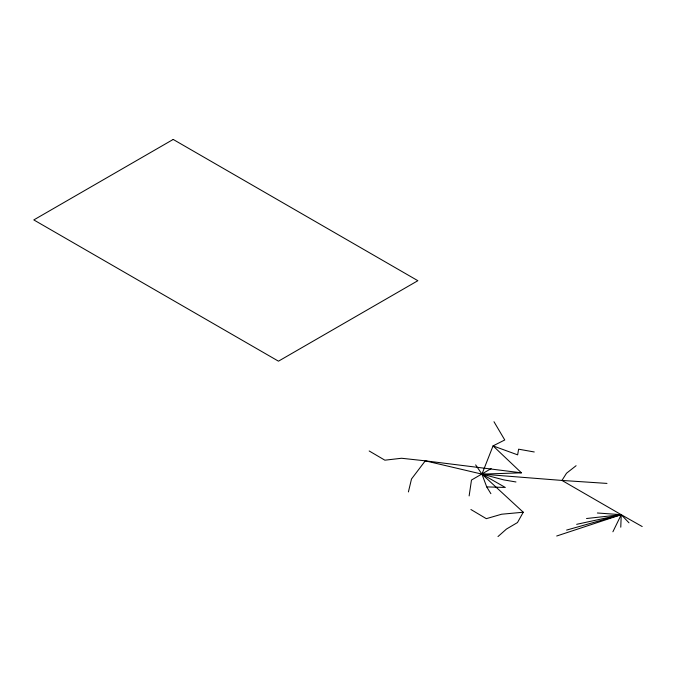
<?xml version="1.0" encoding="UTF-8"?>
<svg xmlns="http://www.w3.org/2000/svg" width="676" height="676" viewBox="0 0 676 676"><rect width="100%" height="100%" fill="white"/><g stroke="black" fill="none" stroke-linecap="round" stroke-linejoin="round"><path stroke-width="1.01" d="M620.771 527.195L621.236 514.689L561.959 480.433L481.946 474.13L425.288 460.838L401.561 458.26L384.872 460.187L369.18 450.977M469.136 495.922L471.485 480.045L491.156 468.595M408.405 491.934L411.507 478.971L425.288 460.838L521.441 472.82L493.049 445.89L504.761 439.975L493.987 421.74M490.894 493.691L486.712 486.906L481.946 474.13L493.049 445.89L517.647 454.855L518.602 449.185L534.251 451.974M612.895 531.784L621.236 514.689L642.2 526.553M475.642 464.885L481.946 474.13L523.258 512.231L517.486 522.548L506.476 529.046L497.992 536.558M576.104 465.705L566.522 473.225L561.959 480.433L606.98 483.416M556.694 536.009L621.236 514.689L628.984 522.818M566.606 530.085L621.236 514.689L597.381 512.991M576.653 524.331L621.236 514.689L586.523 518.517M523.258 512.231L501.651 514.216L486.306 518.669L470.91 509.51M486.712 486.906L505.293 487.447L481.946 474.13L521.441 472.82M515.965 481.971L503.933 479.926L481.946 474.13M173.191 139.442L33.8 219.92L278.47 361.178L417.861 280.701L173.191 139.442"/></g></svg>
